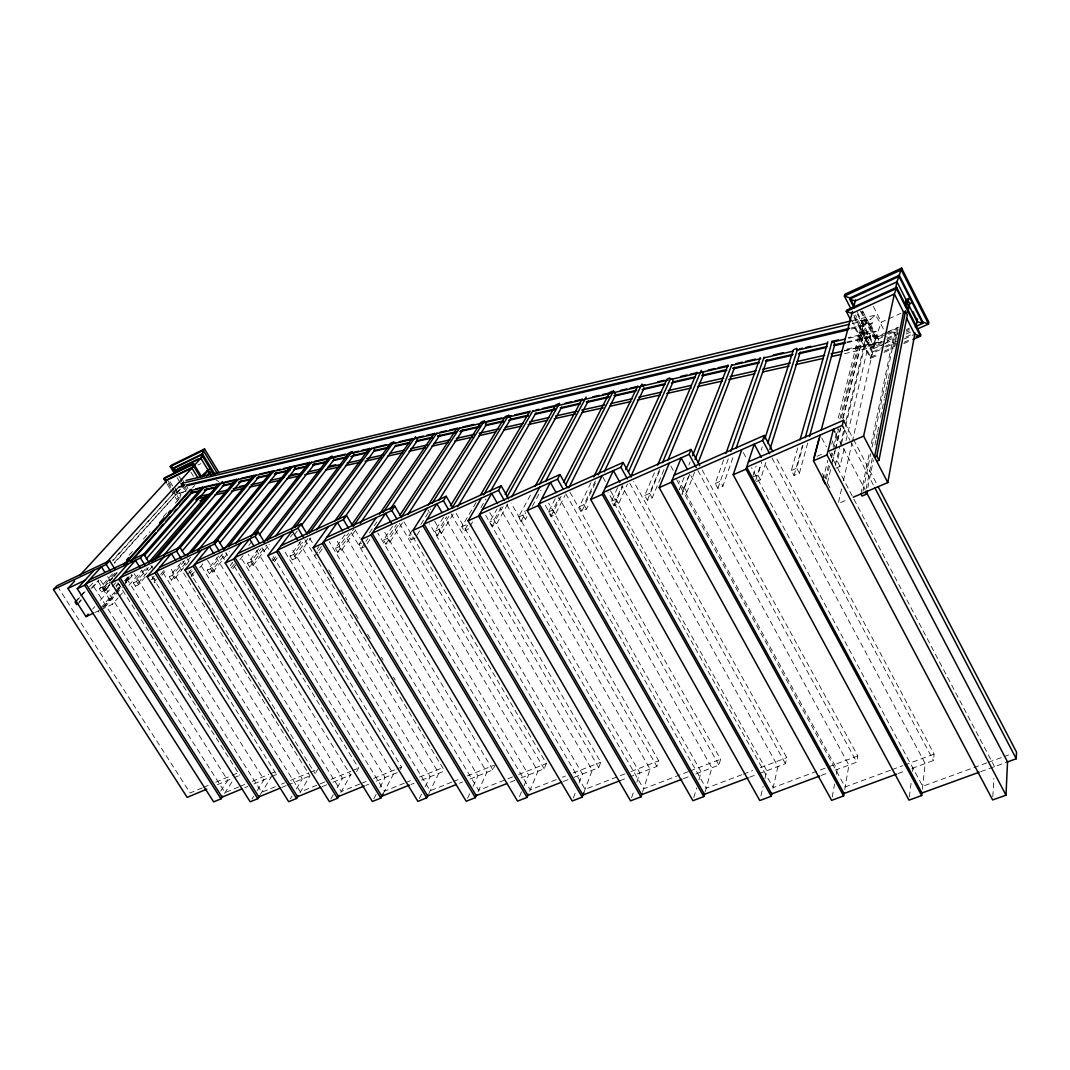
<?xml version="1.0" encoding="UTF-8"?>
<svg xmlns="http://www.w3.org/2000/svg" width="1070" height="1070" viewBox="0 0 1070 1070"><rect width="100%" height="100%" fill="white"/><g stroke="black" fill="none" stroke-linecap="round" stroke-linejoin="round"><path stroke-width="0.75" stroke-dasharray="5 3.75" d="M992.826 796.615L993.87 778.291M911.894 768.474L933.481 760.516L934.15 754.069L776.058 457.559M922.367 789.165L925.229 763.552L764.515 463.27M909.406 796.949L911.145 782.518M912.509 771.309L912.897 768.099M835.122 770.226L856.762 762.148L857.792 755.928L702.174 469.971M844.738 789.433L848.925 765.077L690.725 475.428M832.219 797.096L834.56 784.083M836.325 774.332L837.195 769.45L678.928 480.724M866.098 488.803L872.344 457.973M874.966 445L875.955 440.131M876.276 438.513L877.266 433.644M877.587 432.012L878.577 427.157M880.543 417.42L884.168 399.565M884.489 397.946L885.478 393.078M885.799 391.459L886.789 386.591M887.124 384.973L888.1 380.104M888.434 378.472L889.411 373.604M867.837 487.639L873.387 460.006M895.443 341.704L897.516 331.459L893.717 333.171A4.574 0.896 66.1 0 0 895.817 335.512L893.985 331.914L893.717 333.171M863.035 491.157L870.712 453.72M872.037 447.22L892.728 346.319L891.805 344.5L870.672 446.845M860.935 493.952L869.322 453.346M892.995 345.008L895.162 334.522L894.199 332.957L892.072 343.202L892.995 345.008L896.352 343.51M758.964 773.69L785.447 763.672L786.771 757.667L633.641 481.433M851.907 320.492L870.739 357.179L870.445 358.49L878.015 355.106M857.391 312.4L873.695 344.259L873.401 345.53L880.864 342.173M772.981 788.429L777.97 766.495L622.272 486.636M841.568 488.91L838.251 503.542L847.253 499.73M843.414 480.791L851.907 443.408M852.282 441.776L876.062 337.13L881.346 322.15L887.378 319.422M835.897 468.152L840.044 466.373L844.564 447.046M846.076 440.613L870.565 335.993L868.238 331.433L861.444 334.495L859.825 331.325L862.38 321.013L864.212 320.371L861.738 330.469L859.825 331.325M760.904 795.812L763.124 786.41M764.97 778.559L766.816 770.708L610.194 490.18M840.044 466.373L837.328 461.197L840.03 449.841M841.568 443.354L868.238 331.433M835.282 465.517L839.91 446.177M840.298 444.558L843.775 430.046M846.089 420.376L865.75 338.16L870.565 335.993M861.444 334.495L863.971 324.143L862.38 321.013M834.921 450.737L831.791 463.577L837.328 461.197M835.309 449.132L840.391 428.281M842.732 418.651L865.817 323.501L863.971 324.143M827.391 482.985L830.935 468.392M832.514 461.892L835.282 450.537M835.67 448.918L840.793 427.826M843.16 418.103L863.276 335.365L861.363 336.221L841.073 419.012M862.554 324.437A4.654 1.137 -27.4 0 0 866.058 323.942L866.352 322.712L862.594 324.411M826.348 479.066L829.531 466.092M831.524 457.973L833.115 451.473M833.517 449.855L838.693 428.749M866.045 323.956L863.985 319.93L864.293 318.686L860.534 320.398M825.184 478.812L828.768 464.26M830.761 456.181L831.55 452.958M833.142 446.484L837.529 428.709M839.923 419.012L861.417 331.74L859.504 332.609L837.81 419.935M822.95 479.761L827.779 460.354M831.791 444.184L832.594 440.96M695.781 773.958L718.973 765.09L720.565 759.272L569.815 491.946M797.739 447.969L791.359 470.479L794.047 475.535L799.424 473.221L807.73 442.953M705.143 791.787L711.858 767.805L558.567 496.908M794.047 475.535L802.513 445.227M799.424 473.221L796.735 468.152L802.995 445.682M693.855 797.498L696.61 787.894M698.911 779.883L701.198 771.885L548.696 503.234M756.503 481.5L760.422 479.801L766.401 460.648M755.688 480.483L760.69 464.701M760.422 479.801L757.761 474.839L761.786 462.133M753.039 475.521L756.102 465.972M761.211 450.069L762.241 446.885M629.16 777.141L656.886 766.414L658.705 760.783L511.112 503.141M642.468 792.241L650.065 769.049L499.971 507.875M631.594 797.752L634.189 790.008M636.784 782.277L639.887 772.981L489.752 512.57M723.641 459.873L715.201 483.479L717.85 488.335L722.932 486.128L733.391 456.128M717.85 488.335L728.857 457.117M574.108 777.288L598.745 767.645L600.751 762.201L455.445 512.182M886.455 332.449L876.062 337.13L871.756 349.475L883.713 344.112M886.04 334.335L875.634 339.016L871.756 349.475L854.261 315.356M882.79 336.943L875.34 340.287L873.401 345.53L857.07 313.63M853.833 315.048L872.705 351.883L870.445 358.49L852.335 323.22M584.006 792.188L592.218 770.199L445.254 518.147M573.36 797.993L575.633 792.001M579.057 782.999L582.468 774.011L434.607 521.157M689.682 474.291L681.911 494.38L686.873 492.213L694.55 472.151M684.118 477.314L679.303 489.619L684.265 487.438L688.478 476.551M688.933 465.009L690.137 461.932M182.983 485.512L185.27 484.202L183.09 485.579L181.378 482.891M521.023 777.957L544.189 768.808L546.369 763.525L404.072 521.946M529.623 791.265L537.929 771.283L393.158 526.279M654.425 472.686L644.742 495.517L647.323 500.185L652.165 498.058L664.844 467.536M644.742 495.517L649.584 493.39L659.922 468.767M647.323 500.185L660.136 469.623M519.498 796.521L521.451 791.894M524.046 785.741L528.593 774.974L383.809 530.64M617.617 487.652L611.452 501.201L614.006 505.789L618.727 503.702L627.488 484.068M614.006 505.789L622.86 486.128M470.131 778.987L492.895 769.905L495.223 764.769M611.452 501.201L616.173 499.128L622.352 485.419M478.063 791.693L486.89 772.299L345.102 535.267M467.59 798.274L469.65 793.793M473.101 786.33L477.915 775.884L336.127 539.481M590.908 482.837L579.365 506.685L581.893 511.179L586.494 509.146L589.343 503.167M579.365 506.685L583.966 504.652L595.415 480.831M581.893 511.179L596.244 481.259M428.816 793.539L438.82 773.262L299.065 542.316M419.346 798.474L421.513 794.127M425.124 786.878L430.18 776.74L291.254 547.746M555.21 498.7L548.415 511.982L550.916 516.382L555.41 514.389L565.107 495.169M550.916 516.382L561.429 495.664M548.415 511.982L552.909 509.975L558.901 498.192M400.287 769.477L401.571 767.056L273.091 556.427M383.14 793.699L393.452 774.172L256.532 550.328M530.332 495.183L518.535 517.077L521.01 521.411L525.41 519.445L526.962 516.529M532.392 506.284L540.938 490.18M521.01 521.411L525.704 512.624M373.858 798.675L376.118 794.448M379.877 787.4L385.146 777.542L248.186 554.193M518.535 517.077L522.922 515.111L525.263 510.751M356.604 771.644L358.584 768.099L231.976 562.619M507.715 504.064L496.426 524.34L492.133 526.253L489.672 522.013L497.015 509.012M492.133 526.253L503.502 505.963M340.782 792.482L350.585 775.028L216.381 557.818M501.268 507.1L493.965 520.087L489.672 522.013M330.911 798.862L333.251 794.756M337.13 787.894L342.56 778.305L207.46 560.158M470.078 526.199L472.579 521.906M480.911 507.568L485.914 498.968M476.11 502.472L461.799 526.774L464.219 530.947L467.577 525.209M315.851 772.54L317.884 769.089M299.921 792.83L309.992 775.83L177.566 563.502M290.398 798.862L292.083 796.04M296.323 788.951L302.262 779.027L169.809 567.14M443.502 517.225L434.835 531.375L437.229 535.481L441.335 533.636L453.359 513.774M437.229 535.481L449.32 515.606M434.835 531.375L438.927 529.53L446.698 516.81M271.994 776.405L276.528 774.519L278.615 771.162M260.291 794.622L271.526 776.593M416.899 535.241L420.43 529.637M251.918 799.036L253.643 796.281M257.121 790.757L264.049 779.709L134.178 573.774M412.298 530.225L408.74 535.829L411.121 539.868L414.665 534.251M420.871 524.407L430.621 508.959M392.596 526.279L383.488 540.149L385.842 544.108L389.774 542.329L403.323 521.491M233.822 777.823L239.84 775.309L241.967 772.018M385.842 544.108L399.458 523.257M224.486 793.458L233.247 780.017M383.488 540.149L387.42 538.357L396.488 524.514M220.714 791.118L227.763 780.364L100.419 580.06M367.063 543.72L370.755 538.223M360.898 541.581L359.038 544.322L361.366 548.228L365.071 542.717M365.993 541.34L367.853 538.584M369.364 532.967L376.774 522.013M344.821 534.786L335.338 548.375L337.638 552.214L341.424 550.488L355.521 530.078M337.638 552.214L353.702 529.048M335.338 548.375L339.11 546.65L348.553 533.074M319.301 553.043L322.177 548.99M317.536 552.026L314.647 556.079L318.352 554.38M318.486 550.676L321.374 546.636M317.028 549.258L318.94 546.569M300.857 541.46L290.077 556.106L292.337 559.824L307.959 538.451M292.337 559.824L295.962 558.165L310.741 537.902M290.077 556.106L293.702 554.434L302.596 542.316M272.676 560.814L276.635 555.531M290.505 537.02L292.484 534.371M274.254 561.817L277.25 557.804M294.223 535.067L297.219 531.054M258.673 548.843L247.464 563.382L249.684 566.993L253.175 565.375L269.359 544.189M249.684 566.993L265.935 545.78M247.464 563.382L250.955 561.763L261.107 548.562M235.774 564.893L232.698 568.839L230.505 565.281L232.564 562.659M239.867 559.65L243.96 554.407M231.334 567.795L234.41 563.85M248.802 545.486L251.878 541.54M218.721 555.985L207.272 570.243L209.439 573.747L212.81 572.196L229.368 551.411M209.439 573.747L226.064 552.949M207.272 570.243L210.629 568.678L223.095 553.136M199.742 567.742L203.915 562.593M191.222 575.7L194.365 571.835M189.069 572.249L191.169 569.681M188.012 573.533L191.316 571.995L193.416 569.427M180.964 562.753L169.301 576.73L171.427 580.141L174.664 578.629L191.53 558.246M171.427 580.141L190.46 557.189M169.301 576.73L172.537 575.219L185.217 559.971M154.254 581.933L156.394 579.405M160.647 574.363L164.914 569.307M161.757 575.326L167.134 568.932M152.154 578.589L154.281 576.061M145.346 568.972L133.362 582.869L135.449 586.186L153.919 564.652M135.449 586.186L138.578 584.715L146.162 575.861M133.362 582.869L136.492 581.398L148.436 567.515M100.767 609.753L112.577 604.242L118.034 597.929M119.118 596.672L123.478 591.63M128.922 585.33L142.002 570.216M103.389 607.198L115.44 593.368M116.536 592.111L120.91 587.082M125.284 582.053L131.864 574.51M125.618 582.628L132.158 575.098M104.713 607.332L122.194 587.229M123.277 585.972L133.121 574.657M100.379 608.442L114.637 592.111M115.734 590.854L120.107 585.825M124.494 580.796L127.785 577.024M118.288 583.31L116.095 585.812L118.168 589.088L120.362 586.574M125.832 580.301L129.109 576.529M102.8 607.305L114.824 593.502M115.921 592.245L120.295 587.216M125.765 580.943L131.236 574.67M92.608 609.111L94.815 606.596M100.339 600.323L111.36 587.778M112.47 586.52L115.774 582.762M109.742 584.982L104.271 591.175L109.902 585.598M112.524 573.814L99.296 588.687L101.342 591.911L110.143 581.96M101.342 591.911L104.379 590.48L109.862 584.273M99.296 588.687L102.332 587.256L115.52 572.396M112.604 577.332L102.626 588.594L112.698 578.014M113.714 576.088L118.155 571.086M113.808 576.77L118.235 571.768M192.453 487.973L194.66 485.472M129.069 555.21L134.579 549.017M143.393 539.093L150.014 531.656M163.242 516.783L167.656 511.821M175.373 503.141L178.677 499.422M175.908 493.457L184.2 484.897L177.018 492.922L175.908 493.457L174.637 491.397L182.943 482.864L184.388 485.191M78.899 602.102L81.119 599.628M91.084 588.527L98.828 579.886M114.316 562.619L176.282 494.22L114.37 563.302M77.896 604.002L81.213 600.297M92.261 587.965L98.895 580.569M175.694 490.234L182.943 482.864M76.251 601.434L85.105 591.59M89.546 586.668L92.863 582.976M112.805 560.814L174.838 491.879L112.751 560.132M75.047 601.995L79.488 597.073M80.598 595.843L85.025 590.921M884.85 343.818L888.434 340.675A98.306 70.326 78.9 0 0 886.789 336.488M844.163 350.88L879.995 342.788L881.8 341.223L844.31 349.703M847.199 342.654L876.49 335.94L877.694 334.897L875.835 331.232L848.176 337.638M848.604 338.307L874.631 332.275L875.835 331.232M851.158 329.078L870.646 324.491L872.451 322.926L870.579 319.248L875.394 315.102A98.306 70.326 78.9 0 1 884.382 331.045M175.4 488.388L178.503 493.404L186.019 491.157M197.99 465.035L200.906 463.604M116.095 585.812L119.185 584.367L121.258 587.631L118.168 589.088M151.084 579.846L154.267 578.348L156.38 581.706L154.254 582.709M94.855 612.508L99.283 610.435M191.276 576.476L193.469 575.446L191.316 571.995M359.038 544.322L361.606 543.159M361.366 548.228L365.218 546.476M408.74 535.829L411.415 534.625M888.876 318.74L900.94 313.283M411.121 539.868L415.133 538.049M887.926 331.78L898.318 327.099M898.185 327.728L875.915 337.759L862.567 311.637M887.525 333.666L897.931 328.985M888.742 334.268L898.252 329.988M461.799 526.774L465.985 524.888L468.419 529.062L464.219 530.947M873.695 344.259L881.145 340.902M887.11 338.227L898.479 333.037M906.491 329.52L909.473 328.182M886.843 339.498L898.158 334.415M906.25 330.777L909.232 329.44M881.145 343.55L872.197 347.563L855.505 314.995M887.097 340.875L896.045 336.863M906.477 332.181L909.46 330.844M885.198 343.443L895.657 338.762M906.116 334.067L910.597 332.061M872.705 351.883L883.272 347.148M884.783 346.479L896.861 341.062M905.915 337.01L911.948 334.308M879.968 349.81L872.411 353.194L851.987 313.363M886.014 347.095L895.657 342.788M904.15 338.976L914.73 334.241M892.728 346.319L896.58 344.593M870.739 357.179L878.309 353.795M884.368 351.094L894.948 346.359M904.03 342.293L911.6 338.909M884.087 352.404L893.169 348.338M903.789 343.59L911.359 340.207M715.201 483.479L720.297 481.259L722.932 486.128M752.531 477.113L757.761 474.839M816.985 456.288L824.515 453.025M791.359 470.479L796.735 468.152M202.163 787.921L190.152 792.964L58.837 588.527M203.661 787.293L208.168 785.407M215.672 782.264L230.665 775.964M232.177 775.335L238.169 772.821M217.263 784.751L232.31 778.452M238.597 786.985L225.034 792.643L92.154 584.14M240.108 786.356L246.14 783.842M252.172 781.341L268.757 774.426M270.255 773.797L276.287 771.296M244.776 787.721L247.799 786.463M253.844 783.949L270.483 777.034M275.391 786.664L261.735 792.308L126.3 578.027M281.463 784.149L284.5 782.892M290.572 780.391L308.789 772.861M310.3 772.232L316.372 769.718M281.691 787.52L286.252 785.634M287.776 785.005L310.608 775.576M324.919 781.916L300.429 791.947L162.359 571.567M331.045 779.401L350.933 771.243M352.458 770.614L358.584 768.099M322.177 786.651L326.778 784.765M332.917 782.25L351.334 774.707M359.828 784.029L341.276 791.573L200.505 564.746M361.379 783.4L367.558 780.886M373.738 778.371L395.378 769.571M396.93 768.942L401.571 767.056M365.753 785.42L368.776 784.19M376.332 781.113L397.505 772.527M404.299 783.186L384.464 791.185L240.884 557.51M405.824 782.571L413.461 779.495M419.56 777.021L442.458 767.792M410.907 784.497L413.97 783.267M421.62 780.177L444.598 770.935M451.861 782.103L430.18 790.77L283.737 549.86M453.412 781.488L461.157 778.385M467.349 775.91L493.671 765.384M459.511 783.227L462.548 782.009M512.517 776.927L478.678 790.329L329.279 541.714M518.669 774.493L546.369 763.525M510.216 782.237L514.857 780.404M556.28 779.629L530.212 789.861L377.777 533.034M562.419 777.235L565.482 776.031M573.145 773.021L600.751 762.201M563.328 781.501L567.956 779.696M624.947 773.877L585.063 789.352L429.511 523.765M631.086 771.497L658.705 760.783M619.918 780.712L627.622 777.743M688.237 771.684L643.578 788.817L485.7 515.325M689.775 771.095L720.565 759.272M683.409 778.692L689.602 776.325M741.804 774.72L706.133 788.256L544.162 503.248M743.356 774.132L752.665 770.601M760.409 767.658L786.771 757.667M749.615 777.221L757.399 774.279M857.792 755.928L773.155 787.64L607.907 491.866M821.198 775.429L827.391 773.115M890.441 770.239L845.153 786.985L676.574 479.574M891.992 769.664L902.933 765.612M904.484 765.037L934.15 754.069M898.011 773.583L905.715 770.748M986.794 762.897L922.688 786.276L751.555 467.764M988.359 762.322L1002.429 757.199M1003.994 756.624L1011.805 753.775M980.682 771.671L1006.081 762.442M852.683 320.545L875.394 315.102M181.953 483.359L185.204 482.583M852.71 323.514L870.579 319.248M178.543 486.89L186.675 484.978M851.332 327.915L872.451 322.926M178.65 487.612L185.15 486.088M178.503 493.404L186.635 491.531M846.771 341.999L877.694 334.897M844.457 350.612L885.171 341.41M844.524 353.648L882.028 345.236M216.113 479.962L218.695 481.5M98.199 610.957L99.015 612.227M107.615 576.569L110.29 580.783M103.843 588.018L105.489 590.613M102.332 587.256L104.379 590.48M97.932 581.224L112.577 604.242M117.807 582.709L239.84 775.309M136.492 581.398L138.578 584.715M150.897 565.428L152.676 568.25M146.684 567.876L148.462 570.711M152.02 576.369L276.528 774.519M141.668 570.243L146.122 577.305M172.537 575.219L174.664 578.629M182.756 561.068L185.404 565.321M188.935 570.992L315.168 773.69M186.929 558.54L188.681 561.362M168.324 481.339L171.681 486.77M172.524 488.134L179.238 498.994M168.164 483.239L178.436 499.851M167.241 484.242L169.822 488.401M170.678 489.792L177.526 500.867M210.629 568.678L212.81 572.196M181.833 478.611L187.959 488.549M178.931 476.07L182.301 481.553M183.144 482.931L187.37 489.792M225.864 552.695L227.616 555.531M181.004 480.417L187.009 490.14M182.007 483.212L183.264 485.258M182.261 483.921L185.645 489.418M177.098 477.715L180.522 483.279M181.392 484.67L185.672 491.638M221.757 555.317L224.392 559.583M179.519 492.668L180.977 495.035L179.961 495.771L182.007 499.088M170.076 481.701L174.263 488.482M175.105 489.833L180.135 497.978M250.955 561.763L253.175 565.375M190.915 472.097L193.483 476.284M266.149 545.031L268.757 549.298M272.021 558.152L273.505 560.6M262.07 547.666L266.403 554.768M293.702 554.434L295.962 558.165M309.725 538.357L313.176 544.082M328.717 569.855L333.907 578.442M340.808 589.891L346.854 599.909M355.494 614.22L358.945 619.945M367.585 634.256L371.036 639.98M381.401 657.167L383.127 660.029M393.492 677.203L395.218 680.065M304.856 539.641L443.729 769.504M339.11 546.65L341.424 550.488M355.026 529.703L360.149 538.304M351.134 532.499L492.895 769.905M387.42 538.357L389.774 542.329M399.444 523.404L544.189 768.808M427.88 509.654L429.565 512.53M438.927 529.53L441.335 533.636M450.978 513.734L598.745 767.645M506.819 504.786L656.886 766.414M522.922 515.111L525.41 519.445M552.909 509.975L555.41 514.389M565.749 493.698L718.973 765.09M583.966 504.652L586.494 509.146M616.173 499.128L618.727 503.702M602.891 477.1L606.142 482.904M649.584 493.39L652.165 498.058M629.815 483.292L785.447 763.672M684.265 487.438L686.873 492.213M670.89 466.065L673.297 470.466M697.854 470.466L856.762 762.148M743.356 452.57L746.512 458.441M772.032 458.067L933.481 760.516M822.322 473.381L824.595 477.688M827.632 483.439L829.905 487.746M821.787 437.978L826.428 446.819M829.531 452.717L994.525 766.642M835.75 433.698L842.719 447.006M843.494 448.49L865.149 489.886M845.059 423.225L852.777 438.045M853.552 439.516L876.718 483.961M844.578 429.859L849.995 440.225M850.77 441.709L873.963 486.154M859.504 332.609L861.363 336.221M870.646 324.491L874.631 332.275M876.49 335.94L879.995 342.788M862.714 311.022L876.062 337.13M861.51 311.41L875.634 339.016M860.454 311.183L875.34 340.287M873.361 306.488L881.346 322.15M179.519 481.955A64.401 57.459 75.6 0 1 185.872 491.01M863.998 319.917A4.668 1.123 -27.4 0 1 860.494 320.411"/><path stroke-width="1.5" d="M1006.964 762.121L1016.232 758.75L1016.5 752.063L878.256 486.917M820.235 435.035L813.454 460.795L992.639 799.945L1005.987 795.17L1007.525 761.907L865.924 491.357M741.778 449.641L733.191 474.746L909.018 800.146L921.658 795.558L922.019 792.362M669.285 463.136L659.187 487.599L831.631 800.347L843.615 795.933L844.176 792.683M850.824 320.278L846.303 311.464L846.637 310.22L896.673 287.322L920.681 334.856L920.454 336.154L912.87 339.538M853.258 497.202L887.792 482.597L914.97 332.957M916.014 327.219L917.498 319.047M876.704 461.264L878.978 460.301L907.333 314.901L905.487 311.236L903.535 312.119L874.511 457.037L876.785 456.061L905.487 311.236M907.868 312.186L909.58 303.452L907.989 300.282L906.009 301.392L905.153 305.645M905.782 300.938L906.022 299.707L909.848 297.968A4.721 1.137 -27.1 0 1 905.782 300.924L907.079 303.492M906.544 307.545L907.989 300.282M860.935 493.952L862.032 496.039L866.539 494.139L867.195 490.889M851.225 309.417L844.377 296.069L844.885 294.263L901.635 268.115L898.974 276.033M896.673 287.322L894.373 294.009L851.987 313.363L846.303 311.464L896.406 288.539L920.454 336.154L914.73 334.241L906.437 317.843M899.268 275.271L897.008 281.851L855.251 301.004L849.647 299.145L849.968 297.928L899.268 275.271L922.888 322.15L922.674 323.407L915.211 326.765M887.792 482.597L863.624 436.092L894.346 294.143M895.764 287.616L897.168 281.089M197.789 477.648L191.918 468.071L193.59 463.618L201.294 476.177M211.579 475.856L200.812 458.241L202.471 453.84L215.137 474.572M202.003 455.9L203.246 450.403L204.557 448.959L219.109 472.806M602.076 475.642L590.72 499.503L759.794 800.52L771.202 796.267L771.911 793.137M843.815 428.374L842.264 425.405L843.508 420.269L748.398 461.892M1005.987 795.17L827.003 454.937L833.436 429.271L834.974 432.226M813.976 457.585L819.058 438.312M821.172 430.287L852.496 311.423M853.352 308.213L855.572 299.787M809.468 436.587L834.814 344.219L833.65 341.985M539.628 487.265L527.189 510.537L692.932 800.694L703.806 796.588L704.702 793.392M805.228 437.657L832.045 341.357M800.012 439.93L827.805 341.878M769.892 449.48L800.28 352.164M767.819 443.074L797.484 349.368M764.796 438.941L793.405 349.863L796.842 348.298M769.691 453.667L762.629 440.452L764.247 435.436L674.167 475.187M481.42 498.098L468.098 520.809L630.551 800.841L640.943 796.882L641.96 793.779M921.658 795.558L746.004 469.155L754.27 444.13L761.358 457.385M736.133 448.236L766.936 359.841M730.837 451.406L764.1 357.099M725.888 453.586L760.181 357.567M427.05 508.223L412.98 530.399L572.223 800.989L582.16 797.15L583.832 792.656M698.095 462.895L734.689 367.264M695.099 459.445L731.84 364.576M692.544 455.78L728.055 365.031M819.66 776.004L771.737 793.913L603.119 492.508L689.067 454.349L691.006 449.44L699.78 465.57M659.187 487.599L671.318 482.262L681.135 457.866L687.528 469.569M376.145 517.693L361.446 539.347L517.546 801.136L527.069 797.404L528.353 794.341M668.014 459.913L703.498 374.433L702.014 371.664M662.504 462.614L701.265 370.273M657.649 465.076L696.985 372.24M630.859 476.524L673.324 381.375L671.84 378.66M628.531 471.709L670.422 378.82M328.383 526.587L313.162 547.733L466.212 801.256L475.347 797.658L476.698 794.676M625.83 469.583L666.918 379.221L669.713 377.937M748.064 777.81L704.448 794.314L539.119 503.809L620.894 467.229L623.101 462.441L631.206 477.046M590.72 499.503L602.236 494.393L613.351 470.599L619.838 482.262M604.283 471.79L644.1 388.102M598.277 474.879L641.906 384.09L643.364 386.765M593.796 476.886L637.8 385.976M283.496 534.946L267.834 555.611L417.902 801.376L426.676 797.886L428.107 794.983M568.825 487.773L615.785 394.616L614.34 391.981M565.642 484.937L613.605 390.67M563.515 482.476L609.592 392.516L612.267 391.286M681.857 779.294L641.666 794.676L479.587 514.309L557.55 479.186L559.985 474.518L567.354 487.586M527.189 510.537L538.156 505.642L550.368 482.423L556.106 492.561M241.218 542.811L225.208 563.021L372.36 801.497L380.813 798.1L383.047 793.873M545.606 481.406L588.339 400.929M539.32 484.509L586.186 397.05M535.053 486.435L582.254 398.869M511.741 496.828L561.737 407.055M201.321 550.234L185.03 570.002L329.359 801.604L337.505 798.3L339.136 795.384M506.939 497.002L559.597 403.229M505.174 494.567L555.745 405.022L558.313 403.831M619.918 780.712L582.949 795.023L424.068 524.113L498.54 490.341L501.161 485.767L508.624 498.794M468.098 520.809L478.558 516.101L491.678 493.444L497.483 503.555M490.087 491.812L535.923 412.993M483.573 494.902L532.967 410.653M480.323 495.33L530.024 410.987M163.63 557.256L147.098 576.596L288.699 801.697L296.55 798.487L298.236 795.652M457.639 506.685L510.858 418.758L509.454 416.297M451.861 508.33L508.758 415.053M450.43 505.909L505.053 416.778L507.528 415.628M127.959 563.903L111.24 582.829L250.179 801.804L257.776 798.675L259.488 795.906M561.79 782.103L527.925 795.358L372.159 533.275L443.421 500.747L446.203 496.279L452.918 507.849M438.941 500.158L486.529 424.362L485.138 421.928M412.98 530.399L422.971 525.865L436.854 503.743L441.897 512.383M432.226 503.234L484.442 420.711M428.321 505.027L480.818 422.409L483.239 421.272M407.83 514.55L462.895 429.806M94.133 570.19L77.281 588.727L213.652 801.885L220.995 798.849L222.747 796.147M401.023 517.586L459.926 427.585M399.886 515.192L457.264 427.88M507.127 783.454L476.257 795.652L323.528 541.861L391.834 510.497L394.75 506.123L401.531 517.626M390.122 509.347L439.917 435.089L437.59 436.185M361.446 539.347L371.022 534.973L385.548 513.386L391.473 523.404M383.247 512.41L436.948 432.909M379.502 514.135L434.38 433.189M360.229 523.27L417.581 440.225L416.23 437.897M353.274 526.293L415.561 436.734M351.455 525.276L412.124 438.352M344.179 518L395.86 445.227M456.475 784.444L427.639 795.946L277.879 549.927L343.443 519.632L346.466 515.365L352.458 525.397M338.147 519.699L393.854 441.776M313.162 547.733L322.351 543.52L337.411 522.414L342.534 530.987M334.549 521.371L390.483 443.381L392.73 442.311M316.64 529.797L374.727 450.095L373.403 447.822M309.511 532.887L371.745 448.036M306.729 533.462L369.431 448.263M409.369 785.112L381.803 796.214L234.932 557.497L297.968 528.219L301.085 524.046L307.13 534.064M301.218 525.704L354.157 454.817L352.832 452.597M267.834 555.611L276.662 551.545L292.163 530.921L297.34 539.467M295.066 527.483L352.177 451.473M291.588 529.102L348.927 453.025L351.094 451.995M275.431 536.244L334.121 459.431L332.823 457.238M267.192 540.644L332.168 456.128L330.028 457.144M263.768 542.236L328.971 457.652M259.314 534.732L314.607 463.925L312.52 464.915M364.241 786.035L338.535 796.468L194.459 564.639L255.141 536.311L258.338 532.231L264.41 542.182M255.155 533.89L311.637 461.972M250.781 536.765L309.524 462.16M225.208 563.021L233.688 559.088L249.564 538.919L253.924 546.048M235.574 543.613L295.601 468.299L294.317 466.159M228.284 546.663L292.632 466.373M224.981 548.214L290.585 466.56M219.591 543.292L277.063 472.565L275.043 473.529M213.251 542.731L272.128 470.84M215.418 542.503L274.107 470.68M320.639 787.279L297.607 796.709L156.26 571.393L214.749 543.948L218.012 539.949L224.125 549.86M185.03 570.002L193.188 566.19L209.372 546.462L213.746 553.564M197.856 550.595L259.007 476.712M191.57 552.347L256.051 474.866M187.317 555.116L254.125 475.026M182.208 551.05L241.379 480.778M280.166 788.149L258.86 796.936L120.134 577.76L176.577 551.157L179.894 547.238L185.163 555.718M180.161 547.773L238.423 478.959M147.098 576.596L154.963 572.905L171.387 553.591L175.801 560.68M176.724 549.619L236.564 479.092M163.509 555.597L224.192 484.723L222.948 482.69M154.963 559.944L222.333 481.674M148.543 562.646L206.283 495.865M151.873 561.389L219.43 483.078M146.336 558.794L207.406 488.589M195.81 499.998L198.003 497.496M241.753 788.978L222.092 797.15L85.934 583.805L140.451 557.978L202.712 486.957M144.33 555.611L204.477 486.823M74.673 581.05L67.905 588.42L86.001 616.641L88.208 614.126M111.24 582.829L118.837 579.244L135.449 560.346L139.889 567.408M130.914 561.777L192.801 491.598M206.644 475.923L209.506 472.458M132.707 558.955L155.685 532.927M157.865 530.452L163.335 524.26M165.529 521.772L169.903 516.823M174.276 511.861L176.47 509.387M179.747 505.669L191.784 492.026M126.514 559.998L128.721 557.523M159.51 522.842L163.911 517.88M168.311 512.931L170.505 510.443M123.692 564.826L190.219 489.766M207.018 470.8C216.675 464.059 199.073 476.364 202.163 476.779M125.992 563.007L191.343 489.217M203.327 476.19L208.476 470.372L207.192 471.094M206.737 789.165L187.17 797.364L53.5 589.53L106.224 564.438L109.621 560.68L114.985 569.146M77.281 588.727L84.624 585.25L101.382 566.739L104.94 572.356M105.636 563.489L201.682 457.264M80.303 574.911L168.405 478.986M172.738 474.264L177.473 469.101L198.833 458.656M53.5 589.53L57.044 585.718L109.621 560.68M211.713 471.375L208.623 473.435M204.557 448.959L171.588 465.116L170.237 466.573L174.517 473.542M202.471 453.84L173.848 467.844L172.952 468.82L175.493 472.94M200.812 458.241L176.577 470.078L172.952 468.82L201.588 454.803L213.425 474.184M193.59 463.618L164.74 477.715L163.817 478.705L166.385 482.864M169.836 478.277L191.383 467.777M191.918 468.071L167.482 479.989L163.817 478.705L192.694 464.607L200.398 477.18M202.31 499.155L206.63 497.082M199.983 500.867L208.65 496.707M67.905 588.42L85.627 580.007M89.452 579.913L143.821 554.14L149.131 562.606M123.625 573.801L179.894 547.238M76.251 601.434L75.047 601.995L76.692 604.563L77.896 604.002M159.711 567.327L218.012 539.949M197.856 560.493L258.338 532.231M86.001 616.641L93.384 613.19M238.262 553.257L301.085 524.046M281.142 545.58L346.466 515.365M326.698 537.421L394.75 506.123M375.222 528.727L446.203 496.279M426.997 519.458L501.161 485.767M482.356 509.547L559.985 474.518M918.06 328.717L928.519 324.023L928.827 322.15L901.635 268.115M541.701 498.914L623.101 462.441M916.134 336.889L920.681 334.856M605.459 487.492L691.006 449.44M762.629 440.452L672.094 480.336L844.043 793.485L896.473 774.158M842.264 425.405L746.659 467.175L921.939 793.03L979.13 772.232M733.191 474.746L746.004 469.155M829.023 451.072L863.624 436.092M813.454 460.795L827.003 454.937M186.006 480.403L851.065 320.933M185.204 482.583L849.46 324.29M186.675 484.978L849.7 328.303M186.768 485.7L847.908 329.854M195.783 488.896L202.297 487.385M205.547 486.636L216.929 483.988M221.811 482.864L234.825 479.841M241.338 478.33L252.721 475.695M259.234 474.184L270.616 471.549M277.13 470.038L280.38 469.289M283.63 468.526L290.144 467.015M293.394 466.266L308.04 462.869M314.553 461.357L327.567 458.348M334.067 456.837L345.463 454.188M351.963 452.69L358.477 451.179M361.727 450.416L368.24 448.918M374.741 447.407L386.136 444.759M392.636 443.261L395.887 442.498M399.15 441.749L410.532 439.101M417.046 437.603L423.546 436.092M426.81 435.329L433.31 433.832M439.823 432.32L446.324 430.809M449.574 430.06L456.087 428.548M462.601 427.037L473.983 424.402M486.997 421.379L501.643 417.982M508.143 416.471L511.406 415.722M514.657 414.973L529.302 411.576M535.803 410.064L539.066 409.315M542.316 408.553L553.698 405.918M565.094 403.27L571.594 401.772M574.857 401.009L581.358 399.498M592.753 396.863L599.254 395.352M602.504 394.603L609.017 393.091M620.399 390.456L626.913 388.945M630.163 388.183L636.677 386.685M641.559 385.548L644.809 384.799M657.823 381.776L664.336 380.265M680.6 376.493L687.114 374.981M690.364 374.233L696.864 372.721M708.26 370.086L714.76 368.575M718.024 367.812L727.787 365.552M735.919 363.666L742.419 362.155M745.683 361.406L755.433 359.145M773.329 354.999L783.093 352.726M799.37 348.954L802.62 348.205M805.87 347.456L810.752 346.319M831.898 341.41L838.412 339.912M189.885 490.769L529.81 412.084M533.074 411.335L668.068 380.091M671.318 379.342L728.242 366.154M731.492 365.405L760.77 358.637M764.034 357.875L793.298 351.107M796.561 350.345L827.458 343.189M832.34 342.066L845.353 339.056M190.741 492.788L198.873 490.916M205.386 489.418L216.782 486.796M223.296 485.298L234.691 482.677M239.573 481.553L252.6 478.571M257.482 477.447L268.878 474.826M275.391 473.328L290.037 469.957M294.919 468.834L306.314 466.226M312.828 464.728L327.487 461.357M333.987 459.859L347.014 456.863M353.528 455.365L368.174 451.995M374.687 450.51L389.333 447.14M395.846 445.642L408.874 442.646M417.019 440.773L431.665 437.416M438.178 435.918L456.087 431.798M460.969 430.675L480.497 426.181M485.379 425.058L503.288 420.951M509.801 419.453L527.711 415.334M535.843 413.461L555.384 408.967M560.265 407.857L579.793 403.363M586.307 401.865L609.097 396.622M613.979 395.499L636.77 390.269M643.284 388.771L664.443 383.903M672.589 382.03L695.38 376.8M701.893 375.303L726.303 369.685M732.816 368.187L758.857 362.208M765.371 360.71L793.044 354.344M799.557 352.846L827.23 346.493M833.744 344.995L845.139 342.373M191.356 493.15L199.488 491.29M204.37 490.167L217.397 487.184M222.279 486.061L233.661 483.453M238.543 482.329L251.57 479.333M256.452 478.223L269.466 475.227M274.348 474.117L288.994 470.746M293.875 469.623L306.903 466.64M313.403 465.142L326.43 462.16M332.944 460.662L345.958 457.679M350.84 456.556L367.117 452.824M373.617 451.326L388.276 447.969M394.776 446.471L409.422 443.114M415.936 441.616L432.213 437.884M438.727 436.399L454.991 432.654M459.873 431.544L479.4 427.064M485.914 425.566L503.823 421.46M508.705 420.336L528.232 415.856M534.732 414.358L554.273 409.877M560.774 408.379L580.301 403.898M586.815 402.414L607.974 397.558M614.488 396.06L635.634 391.205M642.147 389.707L664.938 384.491M671.438 382.993L694.229 377.763M702.361 375.891L726.771 370.3M733.284 368.802L759.326 362.824M765.826 361.326L791.867 355.36M798.38 353.862L826.04 347.509M834.185 345.65L845.581 343.029M239.626 486.542L246.14 485.071M291.776 474.732L296.671 473.635M329.266 466.252L335.793 464.781M198.98 496.52L212.02 493.578M216.902 492.467L228.311 489.899M233.193 488.789L246.234 485.847M251.116 484.75L264.156 481.808M270.67 480.336L283.71 477.394M288.592 476.284L301.633 473.341M308.147 471.883L321.174 468.941M327.688 467.47L340.728 464.527M347.242 463.056L361.914 459.739M366.796 458.642L383.087 454.964M389.6 453.493L404.273 450.176M410.786 448.704L427.077 445.026M433.591 443.555L449.881 439.877M456.409 438.406L474.318 434.366M479.213 433.256L498.767 428.843M505.281 427.371L523.203 423.332M529.717 421.861L549.271 417.447M555.785 415.976L576.971 411.201M581.853 410.091L604.657 404.941M611.184 403.47L632.357 398.695M638.87 397.224L661.688 392.075M668.202 390.603L691.006 385.454M699.151 383.608L723.601 378.098M730.114 376.627L756.182 370.742M762.696 369.27L790.396 363.024M796.909 361.553L824.609 355.293M831.122 353.822L842.531 351.254M197.081 498.874L208.489 496.319M215.016 494.848L226.439 492.294M231.334 491.197L244.375 488.268M249.27 487.171L262.31 484.242M268.837 482.784L280.246 480.216M286.773 478.758L299.827 475.829M304.709 474.732L319.395 471.442M325.922 469.984L338.963 467.055M345.49 465.584L360.162 462.293M365.057 461.197L381.361 457.545M387.888 456.074L402.561 452.784M409.088 451.326L425.392 447.661M431.919 446.203L448.223 442.539M454.75 441.081L472.686 437.055M479.213 435.597L495.517 431.932M503.676 430.1L521.612 426.074M528.139 424.616L547.706 420.229M554.233 418.758L575.433 414.01M581.96 412.538L603.159 407.79M609.686 406.319L630.885 401.571M637.399 400.1L660.23 394.99M666.757 393.519L691.22 388.035M697.747 386.564L722.21 381.08M728.737 379.623L754.818 373.764M762.977 371.932L789.072 366.087M795.598 364.616L823.325 358.396M831.47 356.577L841.261 354.384M849.968 297.928L844.377 296.069L901.261 269.881L928.519 324.023L921.484 321.682M174.584 468.098L170.237 466.573L203.246 450.403L216.969 472.873M84.624 585.25L220.995 798.849M118.837 579.244L257.776 798.675M106.224 564.438L110.678 571.474M154.963 572.905L296.55 798.487M140.451 557.978L144.905 565.054M176.577 551.157L180.99 558.246M193.188 566.19L337.505 798.3M214.749 543.948L219.123 551.05M233.688 559.088L380.813 798.1M276.662 551.545L426.676 797.886M255.141 536.311L259.475 543.413M322.351 543.52L475.347 797.658M297.968 528.219L303.144 536.792M343.443 519.632L348.566 528.219M371.022 534.973L527.069 797.404M391.834 510.497L396.916 519.097M422.971 525.865L582.16 797.15M443.421 500.747L448.464 509.4M478.558 516.101L640.943 796.882M498.54 490.341L504.344 500.452M538.156 505.642L703.806 796.588M557.55 479.186L563.288 489.351M602.236 494.393L771.202 796.267M620.894 467.229L627.381 478.905M671.318 482.262L843.615 795.933M689.067 454.349L696.249 467.536M764.247 435.436L772.901 451.66M822.95 479.761L825.157 483.948M865.443 492.053L866.539 494.139M843.508 420.269L845.059 423.225M874.738 487.626L1016.232 758.75M876.785 456.061L878.978 460.301M850.717 299.373L854.422 306.608M854.101 307.839L849.647 299.145L899.001 276.461L922.674 323.407L917.043 321.535L908.885 305.365M912.817 311.477L917.271 320.291M897.008 281.851L906.651 300.951M894.373 294.009L904.177 313.376M911.934 302.021A4.708 1.15 -27.1 0 1 908.791 304.495"/></g></svg>
